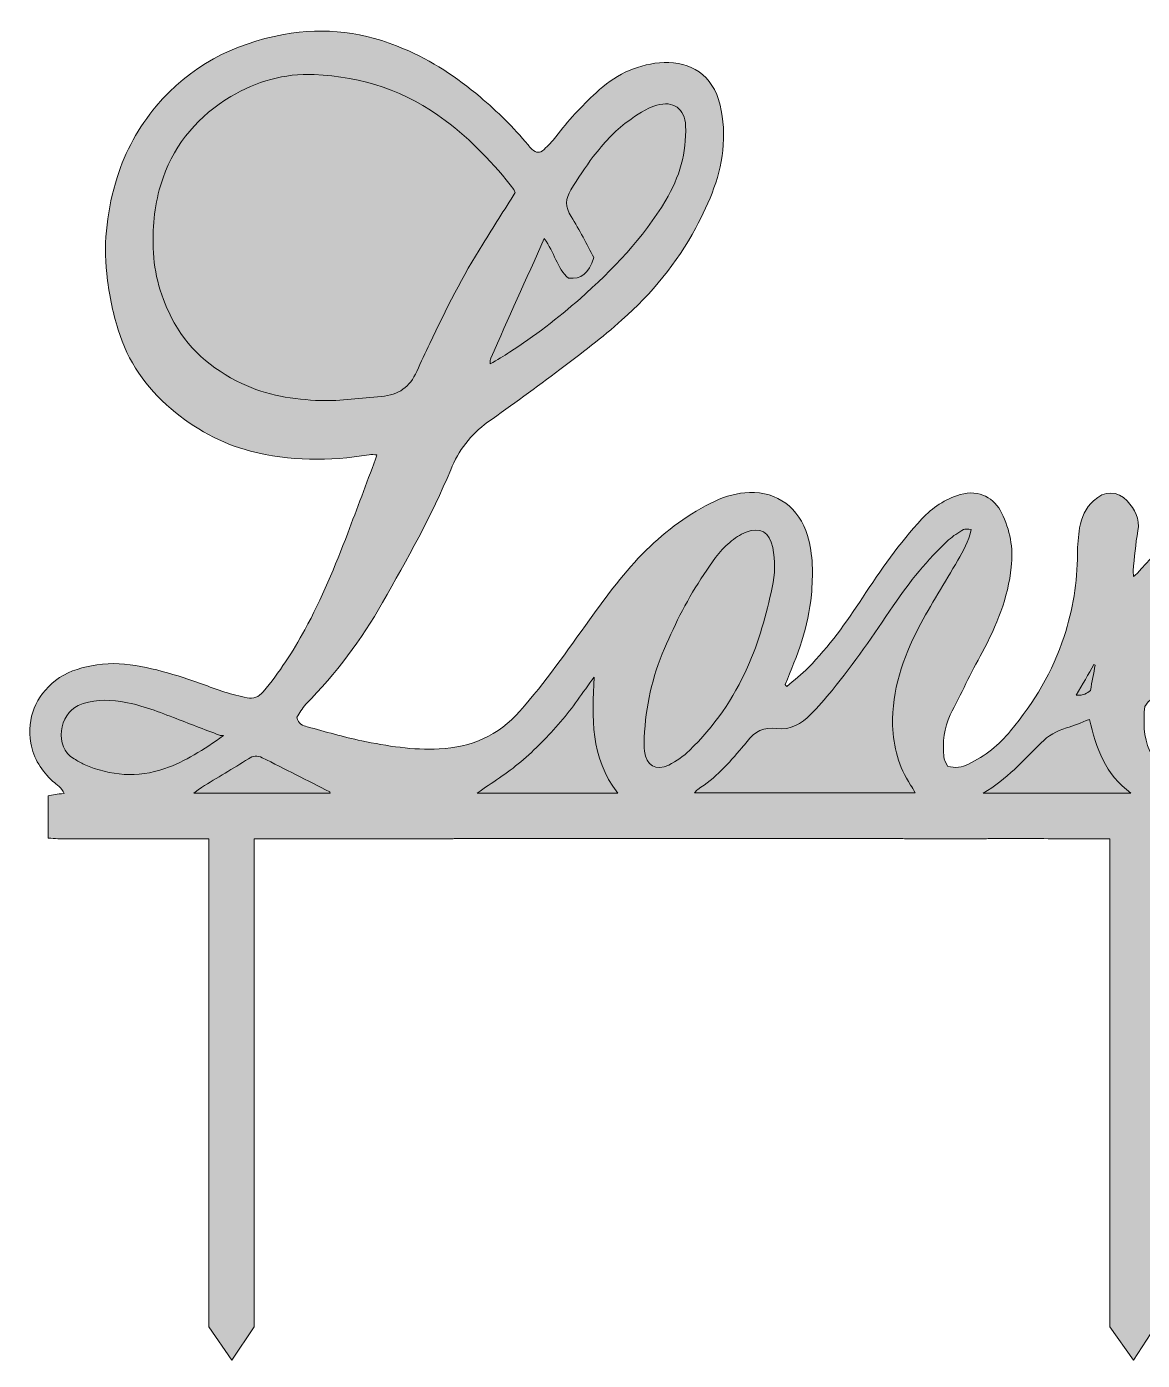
# Model space of a CAD drawing. Header units: centimetres. Extents: x -44.5 to 43.2, y -48 to 49.6.
# Drawn here: x -20.41 to -3.3, y 3.49 to 23.94 of the extents above; entities that cross this region are included whole.
import ezdxf

# ---------------------------------------------------------------- set-up
doc = ezdxf.new("R2010")
doc.units = ezdxf.units.CM
doc.header["$MEASUREMENT"] = 0
doc.layers.add('Warstwa 1', color=7, linetype='Continuous')

msp = doc.modelspace()

# ---------------------------------------------------------------- hatches: boundary and pattern name
at = {"layer": 'Warstwa 1', "true_color": 0x2b2a29}
h = msp.add_hatch(color=250, dxfattribs=at)
edge = h.paths.add_edge_path()
edge.add_spline(control_points=[(-1.41893, 12.88875), (-1.08393, 13.26143), (-0.82336, 13.68975), (-0.54935, 14.10704), (-0.4637, 14.23744), (-0.35147, 14.35949), (-0.35219, 14.54089), (-0.43284, 14.74595), (-0.57648, 14.77865), (-0.72833, 14.60852), (-0.80595, 14.52157), (-0.87142, 14.42205), (-0.93214, 14.32203), (-1.2527, 13.79389), (-1.67251, 13.35135), (-2.12414, 12.93687), (-2.29019, 12.78448), (-2.48292, 12.67004), (-2.70042, 12.60499), (-2.93764, 12.53403), (-3.08095, 12.60638), (-3.18149, 12.83245), (-3.28094, 13.05604), (-3.28061, 13.28836), (-3.25859, 13.51407), (-3.1986, 13.62639), (-3.09996, 13.67176), (-2.99857, 13.7001), (-2.65605, 13.7958), (-2.34052, 13.9531), (-2.03083, 14.12121), (-1.57865, 14.36669), (-1.19622, 14.69274), (-0.93741, 15.14494), (-0.76564, 15.44503), (-0.63962, 15.7609), (-0.72739, 16.11683), (-0.81821, 16.48515), (-1.14053, 16.79842), (-1.54601, 16.79466), (-1.79828, 16.7923), (-2.01984, 16.70611), (-2.2239, 16.57564), (-2.65811, 16.29796), (-3.0258, 15.94215), (-3.37134, 15.56251), (-3.38539, 15.54709), (-3.40241, 15.5344), (-3.43, 15.50975), (-3.43367, 15.55073), (-3.4396, 15.57383), (-3.43715, 15.596), (-3.41462, 15.80003), (-3.40154, 16.00593), (-3.36401, 16.20723), (-3.32831, 16.39893), (-3.41056, 16.54097), (-3.52716, 16.66722), (-3.67819, 16.83082), (-3.87982, 16.82519), (-4.04317, 16.67158), (-4.16416, 16.55781), (-4.23224, 16.41571), (-4.25728, 16.25587), (-4.27812, 16.12298), (-4.29075, 15.9874), (-4.29096, 15.85297), (-4.29172, 15.4205), (-4.36134, 15.00028), (-4.49526, 14.58989), (-4.67082, 14.05183), (-4.9558, 13.57566), (-5.31594, 13.14248), (-5.49495, 12.92712), (-5.70682, 12.75275), (-5.96157, 12.63233), (-6.06042, 12.58561), (-6.16, 12.56104), (-6.28655, 12.6025), (-6.30303, 12.64524), (-6.33668, 12.69666), (-6.3411, 12.75047), (-6.35912, 12.96952), (-6.34143, 13.18596), (-6.24125, 13.38645), (-6.08101, 13.70701), (-5.92329, 14.02908), (-5.75294, 14.34428), (-5.53059, 14.75567), (-5.35682, 15.17856), (-5.30564, 15.65076), (-5.27333, 15.9493), (-5.32539, 16.22401), (-5.4537, 16.48591), (-5.56021, 16.70326), (-5.79177, 16.85102), (-6.08904, 16.76425), (-6.32317, 16.6959), (-6.51563, 16.56689), (-6.6771, 16.39173), (-7.02074, 16.01889), (-7.31241, 15.60566), (-7.58885, 15.18201), (-7.83676, 14.80203), (-8.10265, 14.43632), (-8.41925, 14.11058), (-8.5204, 14.00649), (-8.63893, 13.91927), (-8.74953, 13.82433), (-8.7584, 13.83348), (-8.76728, 13.84259), (-8.77615, 13.85174), (-8.58584, 14.29447), (-8.41452, 14.74122), (-8.37215, 15.22865), (-8.34541, 15.53628), (-8.34257, 15.84191), (-8.43206, 16.13664), (-8.56037, 16.55917), (-8.89514, 16.81223), (-9.32342, 16.79829), (-9.51064, 16.79221), (-9.68178, 16.7429), (-9.84858, 16.66559), (-10.2484, 16.48025), (-10.59352, 16.21632), (-10.90593, 15.91069), (-11.23476, 15.58901), (-11.50502, 15.21769), (-11.77422, 14.84613), (-12.11895, 14.3703), (-12.45262, 13.88635), (-12.84272, 13.4445), (-13.1736, 13.0697), (-13.58986, 12.88912), (-14.08105, 12.86425), (-14.48335, 12.84387), (-14.87801, 12.91032), (-15.26908, 12.98987), (-15.55018, 13.04705), (-15.82598, 13.13076), (-16.10359, 13.20465), (-16.17164, 13.22279), (-16.24121, 13.24435), (-16.26595, 13.35141), (-16.22525, 13.40925), (-16.18403, 13.48845), (-16.12431, 13.54953), (-15.6655, 14.01894), (-15.27565, 14.53923), (-14.95079, 15.10936), (-14.57259, 15.7731), (-14.19637, 16.43752), (-13.90406, 17.1456), (-13.78305, 17.43878), (-13.60189, 17.68669), (-13.3388, 17.8737), (-12.96519, 18.13923), (-12.59317, 18.40737), (-12.22791, 18.68423), (-11.90499, 18.92896), (-11.57997, 19.17335), (-11.27789, 19.44261), (-10.82335, 19.84776), (-10.43407, 20.31241), (-10.14652, 20.85311), (-9.93353, 21.25359), (-9.75379, 21.66458), (-9.7232, 22.13033), (-9.70752, 22.36936), (-9.72696, 22.59628), (-9.7967, 22.82275), (-9.93144, 23.2603), (-10.31087, 23.42263), (-10.70333, 23.38644), (-11.07671, 23.35197), (-11.40075, 23.18456), (-11.67461, 22.92793), (-11.89802, 22.71851), (-12.10747, 22.49589), (-12.29323, 22.2514), (-12.34638, 22.18145), (-12.40795, 22.11664), (-12.47267, 22.0571), (-12.53987, 21.99523), (-12.58775, 22.00035), (-12.65743, 22.06303), (-12.67924, 22.08266), (-12.69886, 22.10495), (-12.71773, 22.12751), (-12.94096, 22.39453), (-13.18729, 22.63817), (-13.45349, 22.86236), (-13.81061, 23.16318), (-14.19392, 23.42032), (-14.62653, 23.60258), (-15.2202, 23.85269), (-15.83321, 23.94), (-16.46752, 23.82074), (-17.24156, 23.67523), (-17.90852, 23.33432), (-18.42202, 22.71997), (-18.69373, 22.39486), (-18.89534, 22.03099), (-19.01993, 21.62951), (-19.16874, 21.14996), (-19.2338, 20.65983), (-19.18049, 20.15321), (-19.14954, 19.85887), (-19.09237, 19.57326), (-19.00551, 19.29319), (-18.8556, 18.80964), (-18.5818, 18.40888), (-18.19371, 18.08014), (-17.83253, 17.77421), (-17.42887, 17.54962), (-16.97409, 17.43136), (-16.37485, 17.27558), (-15.76592, 17.27446), (-15.15605, 17.37479), (-15.11944, 17.38079), (-15.08101, 17.37555), (-15.03592, 17.37555), (-15.04582, 17.34263), (-15.04985, 17.32576), (-15.0559, 17.30968), (-15.19848, 16.9307), (-15.34106, 16.55175), (-15.48403, 16.17295), (-15.6751, 15.66678), (-15.88315, 15.1679), (-16.14157, 14.69186), (-16.32422, 14.35549), (-16.53251, 14.03617), (-16.78024, 13.74244), (-16.85135, 13.6581), (-16.92936, 13.63051), (-17.02766, 13.6505), (-17.14235, 13.67382), (-17.25731, 13.69992), (-17.3683, 13.73651), (-17.6081, 13.81552), (-17.84265, 13.91131), (-18.08438, 13.98338), (-18.51808, 14.11267), (-18.95427, 14.2316), (-19.41608, 14.14026), (-19.61529, 14.10089), (-19.80532, 14.04123), (-19.96444, 13.91425), (-20.27364, 13.66752), (-20.40835, 13.34762), (-20.34205, 12.95144), (-20.3025, 12.71489), (-20.17946, 12.52719), (-20.00484, 12.36771), (-19.94681, 12.31471), (-19.87189, 12.27377), (-19.83555, 12.18001), (-19.88954, 12.17507), (-19.92904, 12.17289), (-19.96807, 12.16747), (-20.00671, 12.16211), (-20.04487, 12.15348), (-20.08034, 12.14681), (-20.08034, 11.92531), (-20.08034, 11.71623), (-20.08034, 11.49806), (-20.02437, 11.49434), (-19.97855, 11.48864), (-19.93273, 11.48858), (-19.93273, 11.48858), (-17.61355, 11.48858), (-17.61355, 11.48858), (-17.61355, 11.48858), (-17.61355, 4.00108), (-17.61355, 4.00108), (-17.61355, 4.00108), (-17.26034, 3.48982), (-17.26034, 3.48982), (-17.26034, 3.48982), (-16.91713, 4.00108), (-16.91713, 4.00108), (-16.91713, 4.00108), (-16.91713, 11.48858), (-16.91713, 11.48858), (-16.91713, 11.48858), (-13.86736, 11.48858), (-13.86736, 11.48858), (-13.84241, 11.48961), (-13.81736, 11.48964), (-13.79244, 11.48964), (-11.52552, 11.48988), (-9.25858, 11.48991), (-6.99164, 11.48985), (-6.97441, 11.48985), (-6.96081, 11.48894), (-6.94515, 11.48858), (-6.94515, 11.48858), (-5.68568, 11.48858), (-5.68568, 11.48858), (-5.65337, 11.48973), (-5.62087, 11.48973), (-5.58853, 11.48973), (-5.24071, 11.48958), (-4.89289, 11.48907), (-4.54508, 11.48858), (-4.54508, 11.48858), (-3.7936, 11.48858), (-3.7936, 11.48858), (-3.7936, 11.48858), (-3.7936, 4.00108), (-3.7936, 4.00108), (-3.7936, 4.00108), (-3.43043, 3.48982), (-3.43043, 3.48982), (-3.43043, 3.48982), (-3.09724, 4.00108), (-3.09724, 4.00108), (-3.09724, 4.00108), (-3.09724, 11.48858), (-3.09724, 11.48858), (-3.09724, 11.48858), (-0.68184, 11.48858), (-0.68184, 11.48858), (-0.66422, 11.4897), (-0.64689, 11.49085), (-0.62875, 11.49176), (-0.62875, 11.72668), (-0.62875, 11.94197), (-0.62875, 12.15339), (-0.65259, 12.16762), (-0.66755, 12.18437), (-0.68254, 12.1844), (-1.16345, 12.18579), (-1.64437, 12.18555), (-2.14552, 12.18555), (-2.09016, 12.23216), (-2.04485, 12.26556), (-2.00509, 12.3046), (-1.80818, 12.49787), (-1.60306, 12.68391), (-1.41893, 12.88875)], knot_values=[0, 0, 0, 0, 0.00877193, 0.00877193, 0.00877193, 0.01754386, 0.01754386, 0.01754386, 0.02631579, 0.02631579, 0.02631579, 0.03508772, 0.03508772, 0.03508772, 0.04385965, 0.04385965, 0.04385965, 0.05263158, 0.05263158, 0.05263158, 0.06140351, 0.06140351, 0.06140351, 0.07017544, 0.07017544, 0.07017544, 0.07894737, 0.07894737, 0.07894737, 0.0877193, 0.0877193, 0.0877193, 0.09649123, 0.09649123, 0.09649123, 0.10526316, 0.10526316, 0.10526316, 0.11403509, 0.11403509, 0.11403509, 0.12280702, 0.12280702, 0.12280702, 0.13157895, 0.13157895, 0.13157895, 0.14035088, 0.14035088, 0.14035088, 0.14912281, 0.14912281, 0.14912281, 0.15789474, 0.15789474, 0.15789474, 0.16666667, 0.16666667, 0.16666667, 0.1754386, 0.1754386, 0.1754386, 0.18421053, 0.18421053, 0.18421053, 0.19298246, 0.19298246, 0.19298246, 0.20175439, 0.20175439, 0.20175439, 0.21052632, 0.21052632, 0.21052632, 0.21929825, 0.21929825, 0.21929825, 0.22807018, 0.22807018, 0.22807018, 0.23684211, 0.23684211, 0.23684211, 0.24561404, 0.24561404, 0.24561404, 0.25438596, 0.25438596, 0.25438596, 0.26315789, 0.26315789, 0.26315789, 0.27192982, 0.27192982, 0.27192982, 0.28070175, 0.28070175, 0.28070175, 0.28947368, 0.28947368, 0.28947368, 0.29824561, 0.29824561, 0.29824561, 0.30701754, 0.30701754, 0.30701754, 0.31578947, 0.31578947, 0.31578947, 0.3245614, 0.3245614, 0.3245614, 0.33333333, 0.33333333, 0.33333333, 0.34210526, 0.34210526, 0.34210526, 0.35087719, 0.35087719, 0.35087719, 0.35964912, 0.35964912, 0.35964912, 0.36842105, 0.36842105, 0.36842105, 0.37719298, 0.37719298, 0.37719298, 0.38596491, 0.38596491, 0.38596491, 0.39473684, 0.39473684, 0.39473684, 0.40350877, 0.40350877, 0.40350877, 0.4122807, 0.4122807, 0.4122807, 0.42105263, 0.42105263, 0.42105263, 0.42982456, 0.42982456, 0.42982456, 0.43859649, 0.43859649, 0.43859649, 0.44736842, 0.44736842, 0.44736842, 0.45614035, 0.45614035, 0.45614035, 0.46491228, 0.46491228, 0.46491228, 0.47368421, 0.47368421, 0.47368421, 0.48245614, 0.48245614, 0.48245614, 0.49122807, 0.49122807, 0.49122807, 0.5, 0.5, 0.5, 0.50877193, 0.50877193, 0.50877193, 0.51754386, 0.51754386, 0.51754386, 0.52631579, 0.52631579, 0.52631579, 0.53508772, 0.53508772, 0.53508772, 0.54385965, 0.54385965, 0.54385965, 0.55263158, 0.55263158, 0.55263158, 0.56140351, 0.56140351, 0.56140351, 0.57017544, 0.57017544, 0.57017544, 0.57894737, 0.57894737, 0.57894737, 0.5877193, 0.5877193, 0.5877193, 0.59649123, 0.59649123, 0.59649123, 0.60526316, 0.60526316, 0.60526316, 0.61403509, 0.61403509, 0.61403509, 0.62280702, 0.62280702, 0.62280702, 0.63157895, 0.63157895, 0.63157895, 0.64035088, 0.64035088, 0.64035088, 0.64912281, 0.64912281, 0.64912281, 0.65789474, 0.65789474, 0.65789474, 0.66666667, 0.66666667, 0.66666667, 0.6754386, 0.6754386, 0.6754386, 0.68421053, 0.68421053, 0.68421053, 0.69298246, 0.69298246, 0.69298246, 0.70175439, 0.70175439, 0.70175439, 0.71052632, 0.71052632, 0.71052632, 0.71929825, 0.71929825, 0.71929825, 0.72807018, 0.72807018, 0.72807018, 0.73684211, 0.73684211, 0.73684211, 0.74561404, 0.74561404, 0.74561404, 0.75438596, 0.75438596, 0.75438596, 0.76315789, 0.76315789, 0.76315789, 0.77192982, 0.77192982, 0.77192982, 0.78070175, 0.78070175, 0.78070175, 0.78947368, 0.78947368, 0.78947368, 0.79824561, 0.79824561, 0.79824561, 0.80701754, 0.80701754, 0.80701754, 0.81578947, 0.81578947, 0.81578947, 0.8245614, 0.8245614, 0.8245614, 0.83333333, 0.83333333, 0.83333333, 0.84210526, 0.84210526, 0.84210526, 0.85087719, 0.85087719, 0.85087719, 0.85964912, 0.85964912, 0.85964912, 0.86842105, 0.86842105, 0.86842105, 0.87719298, 0.87719298, 0.87719298, 0.88596491, 0.88596491, 0.88596491, 0.89473684, 0.89473684, 0.89473684, 0.90350877, 0.90350877, 0.90350877, 0.9122807, 0.9122807, 0.9122807, 0.92105263, 0.92105263, 0.92105263, 0.92982456, 0.92982456, 0.92982456, 0.93859649, 0.93859649, 0.93859649, 0.94736842, 0.94736842, 0.94736842, 0.95614035, 0.95614035, 0.95614035, 0.96491228, 0.96491228, 0.96491228, 0.97368421, 0.97368421, 0.97368421, 0.98245614, 0.98245614, 0.98245614, 0.99122807, 0.99122807, 0.99122807, 1, 1, 1, 1], degree=3, periodic=1)
h = msp.add_hatch(color=250, dxfattribs=at)
edge = h.paths.add_edge_path()
edge.add_spline(control_points=[(-15.89733, 18.20688), (-15.89733, 18.20688), (-15.89733, 18.20688), (-15.89733, 18.20688), (-16.31671, 18.22097), (-16.72757, 18.28662), (-17.10967, 18.4683), (-17.57811, 18.69104), (-17.95158, 19.01612), (-18.1918, 19.48743), (-18.37414, 19.84521), (-18.46687, 20.21832), (-18.47014, 20.61989), (-18.47296, 20.96422), (-18.43244, 21.29923), (-18.31621, 21.62312), (-18.1219, 22.16464), (-17.76736, 22.57617), (-17.27651, 22.86884), (-16.88454, 23.10255), (-16.45329, 23.22484), (-15.99951, 23.20606), (-15.26181, 23.17556), (-14.58437, 22.95067), (-13.98732, 22.50304), (-13.58423, 22.20077), (-13.24383, 21.83775), (-12.93487, 21.4429), (-12.92463, 21.42985), (-12.92133, 21.41137), (-12.91467, 21.39514), (-13.08148, 21.13106), (-13.24816, 20.86889), (-13.41315, 20.60563), (-13.71918, 20.11717), (-13.9785, 19.60366), (-14.22599, 19.08392), (-14.29413, 18.94089), (-14.35936, 18.79649), (-14.42484, 18.65222), (-14.5311, 18.41803), (-14.70227, 18.29002), (-14.96811, 18.27051), (-15.27777, 18.24777), (-15.5857, 18.19641), (-15.89733, 18.20688)], knot_values=[0, 0, 0, 0, 0.06666667, 0.06666667, 0.06666667, 0.13333333, 0.13333333, 0.13333333, 0.2, 0.2, 0.2, 0.26666667, 0.26666667, 0.26666667, 0.33333333, 0.33333333, 0.33333333, 0.4, 0.4, 0.4, 0.46666667, 0.46666667, 0.46666667, 0.53333333, 0.53333333, 0.53333333, 0.6, 0.6, 0.6, 0.66666667, 0.66666667, 0.66666667, 0.73333333, 0.73333333, 0.73333333, 0.8, 0.8, 0.8, 0.86666667, 0.86666667, 0.86666667, 0.93333333, 0.93333333, 0.93333333, 1, 1, 1, 1], degree=3, periodic=1)
h = msp.add_hatch(color=250, dxfattribs=at)
edge = h.paths.add_edge_path()
edge.add_spline(control_points=[(-12.46901, 20.69027), (-12.46901, 20.69027), (-12.46901, 20.69027), (-12.46901, 20.69027), (-12.31407, 20.48391), (-12.27425, 20.23613), (-12.09835, 20.08119), (-11.89726, 20.06889), (-11.79066, 20.15299), (-11.71065, 20.39978), (-11.81877, 20.59893), (-11.9241, 20.82292), (-12.05756, 21.02867), (-12.15265, 21.17528), (-12.14605, 21.30402), (-12.0618, 21.43763), (-11.95238, 21.6111), (-11.84233, 21.78536), (-11.71713, 21.94738), (-11.56265, 22.14723), (-11.39575, 22.33844), (-11.1877, 22.48708), (-11.04921, 22.58602), (-10.91099, 22.68544), (-10.74418, 22.73477), (-10.49046, 22.80979), (-10.31115, 22.68378), (-10.30164, 22.41785), (-10.28692, 22.00725), (-10.39431, 21.62797), (-10.60518, 21.27737), (-10.95442, 20.69672), (-11.41686, 20.21556), (-11.92098, 19.76881), (-12.26062, 19.46781), (-12.62118, 19.19634), (-13.00019, 18.94837), (-13.09156, 18.88856), (-13.18738, 18.83559), (-13.30062, 18.76784), (-13.29541, 18.81469), (-13.29831, 18.83877), (-13.28983, 18.85773), (-13.01997, 19.46208), (-12.74898, 20.06593), (-12.46901, 20.69027)], knot_values=[0, 0, 0, 0, 0.06666667, 0.06666667, 0.06666667, 0.13333333, 0.13333333, 0.13333333, 0.2, 0.2, 0.2, 0.26666667, 0.26666667, 0.26666667, 0.33333333, 0.33333333, 0.33333333, 0.4, 0.4, 0.4, 0.46666667, 0.46666667, 0.46666667, 0.53333333, 0.53333333, 0.53333333, 0.6, 0.6, 0.6, 0.66666667, 0.66666667, 0.66666667, 0.73333333, 0.73333333, 0.73333333, 0.8, 0.8, 0.8, 0.86666667, 0.86666667, 0.86666667, 0.93333333, 0.93333333, 0.93333333, 1, 1, 1, 1], degree=3, periodic=1)
h = msp.add_hatch(color=250, dxfattribs=at)
edge = h.paths.add_edge_path()
edge.add_spline(control_points=[(-10.55781, 12.61849), (-10.55781, 12.61849), (-10.55781, 12.61849), (-10.55781, 12.61849), (-10.75288, 12.51931), (-10.90842, 12.61141), (-10.9331, 12.82927), (-10.941, 12.89896), (-10.93434, 12.97034), (-10.93434, 13.0409), (-10.91299, 13.51379), (-10.81575, 13.96897), (-10.62574, 14.40488), (-10.45397, 14.79898), (-10.26569, 15.1835), (-10.02169, 15.53837), (-9.90194, 15.71254), (-9.78956, 15.89449), (-9.62514, 16.03146), (-9.5498, 16.09421), (-9.46518, 16.15327), (-9.37484, 16.18906), (-9.15452, 16.27634), (-9.01164, 16.18734), (-8.96461, 15.95366), (-8.92342, 15.74891), (-8.92733, 15.54213), (-8.97206, 15.34258), (-9.06564, 14.92496), (-9.17409, 14.51024), (-9.3514, 14.11806), (-9.56897, 13.63681), (-9.86276, 13.20713), (-10.24313, 12.84042), (-10.33468, 12.75214), (-10.44434, 12.67619), (-10.55781, 12.61849)], knot_values=[0, 0, 0, 0, 0.08333333, 0.08333333, 0.08333333, 0.16666667, 0.16666667, 0.16666667, 0.25, 0.25, 0.25, 0.33333333, 0.33333333, 0.33333333, 0.41666667, 0.41666667, 0.41666667, 0.5, 0.5, 0.5, 0.58333333, 0.58333333, 0.58333333, 0.66666667, 0.66666667, 0.66666667, 0.75, 0.75, 0.75, 0.83333333, 0.83333333, 0.83333333, 0.91666667, 0.91666667, 0.91666667, 1, 1, 1, 1], degree=3, periodic=1)
h = msp.add_hatch(color=250, dxfattribs=at)
edge = h.paths.add_edge_path()
edge.add_spline(control_points=[(-6.84975, 12.31132), (-6.84975, 12.31132), (-6.84975, 12.31132), (-6.84975, 12.31132), (-6.82768, 12.27798), (-6.80811, 12.243), (-6.7784, 12.19394), (-7.91153, 12.19394), (-9.03226, 12.19394), (-10.16415, 12.19394), (-10.14525, 12.21365), (-10.13265, 12.23319), (-10.11484, 12.24445), (-9.84764, 12.41344), (-9.63783, 12.64284), (-9.43835, 12.88336), (-9.41209, 12.91501), (-9.38138, 12.94336), (-9.3577, 12.97676), (-9.24532, 13.13512), (-9.09698, 13.20462), (-8.90147, 13.17724), (-8.68808, 13.14738), (-8.52558, 13.2565), (-8.384, 13.39429), (-8.26643, 13.50868), (-8.15941, 13.63484), (-8.05571, 13.76231), (-7.71816, 14.17717), (-7.4145, 14.61681), (-7.11538, 15.05985), (-6.86808, 15.42608), (-6.59222, 15.76971), (-6.26636, 16.06989), (-6.19822, 16.13267), (-6.11654, 16.18195), (-6.03656, 16.22986), (-6.01297, 16.24397), (-5.97378, 16.23204), (-5.92048, 16.23204), (-5.9613, 16.04176), (-6.04482, 15.90045), (-6.12638, 15.7593), (-6.32602, 15.41357), (-6.54228, 15.07671), (-6.72692, 14.72326), (-6.97071, 14.25667), (-7.13933, 13.76437), (-7.12531, 13.226), (-7.11674, 12.8956), (-7.03334, 12.58866), (-6.84975, 12.31132)], knot_values=[0, 0, 0, 0, 0.05882353, 0.05882353, 0.05882353, 0.11764706, 0.11764706, 0.11764706, 0.17647059, 0.17647059, 0.17647059, 0.23529412, 0.23529412, 0.23529412, 0.29411765, 0.29411765, 0.29411765, 0.35294118, 0.35294118, 0.35294118, 0.41176471, 0.41176471, 0.41176471, 0.47058824, 0.47058824, 0.47058824, 0.52941176, 0.52941176, 0.52941176, 0.58823529, 0.58823529, 0.58823529, 0.64705882, 0.64705882, 0.64705882, 0.70588235, 0.70588235, 0.70588235, 0.76470588, 0.76470588, 0.76470588, 0.82352941, 0.82352941, 0.82352941, 0.88235294, 0.88235294, 0.88235294, 0.94117647, 0.94117647, 0.94117647, 1, 1, 1, 1], degree=3, periodic=1)
h = msp.add_hatch(color=250, dxfattribs=at)
edge = h.paths.add_edge_path()
edge.add_spline(control_points=[(-4.03887, 14.15804), (-4.03887, 14.15804), (-4.03887, 14.15804), (-4.03887, 14.15804), (-4.03206, 14.15595), (-4.02521, 14.15386), (-4.0184, 14.1518), (-4.04263, 14.02403), (-4.06683, 13.89629), (-4.09214, 13.76288), (-4.14348, 13.71873), (-4.19799, 13.68054), (-4.30886, 13.68938), (-4.21056, 13.86001), (-4.1247, 14.00901), (-4.03887, 14.15804)], knot_values=[0, 0, 0, 0, 0.2, 0.2, 0.2, 0.4, 0.4, 0.4, 0.6, 0.6, 0.6, 0.8, 0.8, 0.8, 1, 1, 1, 1], degree=3, periodic=1)
h = msp.add_hatch(color=250, dxfattribs=at)
edge = h.paths.add_edge_path()
edge.add_spline(control_points=[(-13.49607, 12.18852), (-13.49607, 12.18852), (-13.49607, 12.18852), (-13.49607, 12.18852), (-13.27427, 12.34606), (-13.03735, 12.49112), (-12.82848, 12.66907), (-12.60986, 12.85535), (-12.40604, 13.06277), (-12.21819, 13.28033), (-12.03545, 13.49196), (-11.88118, 13.72818), (-11.70538, 13.96579), (-11.73288, 13.34805), (-11.76943, 12.74048), (-11.34291, 12.18852), (-12.0873, 12.18852), (-12.79126, 12.18852), (-13.49607, 12.18852)], knot_values=[0, 0, 0, 0, 0.16666667, 0.16666667, 0.16666667, 0.33333333, 0.33333333, 0.33333333, 0.5, 0.5, 0.5, 0.66666667, 0.66666667, 0.66666667, 0.83333333, 0.83333333, 0.83333333, 1, 1, 1, 1], degree=3, periodic=1)
h = msp.add_hatch(color=250, dxfattribs=at)
edge = h.paths.add_edge_path()
edge.add_spline(control_points=[(-19.52516, 12.62491), (-19.52516, 12.62491), (-19.52516, 12.62491), (-19.52516, 12.62491), (-19.57867, 12.64763), (-19.62649, 12.68361), (-19.67761, 12.71219), (-20.00266, 12.89378), (-19.89848, 13.40259), (-19.62038, 13.52857), (-19.40584, 13.62579), (-19.18685, 13.62348), (-18.96405, 13.59153), (-18.68328, 13.55123), (-18.4209, 13.44732), (-18.15809, 13.34602), (-17.92275, 13.25532), (-17.68705, 13.16555), (-17.45116, 13.07627), (-17.43584, 13.07046), (-17.41755, 13.0724), (-17.38714, 13.06943), (-17.70125, 12.85287), (-17.97478, 12.6724), (-18.2894, 12.56335), (-18.71066, 12.41738), (-19.12117, 12.45363), (-19.52516, 12.62491)], knot_values=[0, 0, 0, 0, 0.11111111, 0.11111111, 0.11111111, 0.22222222, 0.22222222, 0.22222222, 0.33333333, 0.33333333, 0.33333333, 0.44444444, 0.44444444, 0.44444444, 0.55555556, 0.55555556, 0.55555556, 0.66666667, 0.66666667, 0.66666667, 0.77777778, 0.77777778, 0.77777778, 0.88888889, 0.88888889, 0.88888889, 1, 1, 1, 1], degree=3, periodic=1)
h = msp.add_hatch(color=250, dxfattribs=at)
edge = h.paths.add_edge_path()
edge.add_spline(control_points=[(-5.73901, 12.1877), (-5.73901, 12.1877), (-5.73901, 12.1877), (-5.73901, 12.1877), (-5.371, 12.40057), (-5.11939, 12.68881), (-4.84962, 12.95707), (-4.7399, 13.06616), (-4.61249, 13.14463), (-4.45974, 13.18609), (-4.3475, 13.21652), (-4.2409, 13.26764), (-4.1081, 13.31867), (-4.0032, 12.87988), (-3.86531, 12.47143), (-3.46995, 12.1877), (-4.22836, 12.1877), (-4.96276, 12.1877), (-5.73901, 12.1877)], knot_values=[0, 0, 0, 0, 0.16666667, 0.16666667, 0.16666667, 0.33333333, 0.33333333, 0.33333333, 0.5, 0.5, 0.5, 0.66666667, 0.66666667, 0.66666667, 0.83333333, 0.83333333, 0.83333333, 1, 1, 1, 1], degree=3, periodic=1)
h = msp.add_hatch(color=250, dxfattribs=at)
edge = h.paths.add_edge_path()
edge.add_spline(control_points=[(-17.84668, 12.18755), (-17.84668, 12.18755), (-17.84668, 12.18755), (-17.84668, 12.18755), (-17.78381, 12.23343), (-17.75658, 12.25635), (-17.7266, 12.27471), (-17.48672, 12.42122), (-17.24471, 12.56429), (-17.0071, 12.71431), (-16.93445, 12.7602), (-16.87103, 12.76977), (-16.79447, 12.73079), (-16.44993, 12.55529), (-16.10426, 12.38203), (-15.75926, 12.20741), (-15.75605, 12.20578), (-15.75653, 12.19687), (-15.75444, 12.18755), (-16.43766, 12.18755), (-17.12003, 12.18755), (-17.84668, 12.18755)], knot_values=[0, 0, 0, 0, 0.14285714, 0.14285714, 0.14285714, 0.28571429, 0.28571429, 0.28571429, 0.42857143, 0.42857143, 0.42857143, 0.57142857, 0.57142857, 0.57142857, 0.71428571, 0.71428571, 0.71428571, 0.85714286, 0.85714286, 0.85714286, 1, 1, 1, 1], degree=3, periodic=1)

# ---------------------------------------------------------------- linework, layer by layer
at = {"layer": 'Warstwa 1', "lineweight": 9}
for points, knots in [([(-1.41893, 12.88875), (-1.08393, 13.26143), (-0.82336, 13.68975), (-0.54935, 14.10704), (-0.4637, 14.23744), (-0.35147, 14.35949), (-0.35219, 14.54089), (-0.43284, 14.74595), (-0.57648, 14.77865), (-0.72833, 14.60852), (-0.80595, 14.52157), (-0.87142, 14.42205), (-0.93214, 14.32203), (-1.2527, 13.79389), (-1.67251, 13.35135), (-2.12414, 12.93687), (-2.29019, 12.78448), (-2.48292, 12.67004), (-2.70042, 12.60499), (-2.93764, 12.53403), (-3.08095, 12.60638), (-3.18149, 12.83245), (-3.28094, 13.05604), (-3.28061, 13.28836), (-3.25859, 13.51407), (-3.1986, 13.62639), (-3.09996, 13.67176), (-2.99857, 13.7001), (-2.65605, 13.7958), (-2.34052, 13.9531), (-2.03083, 14.12121), (-1.57865, 14.36669), (-1.19622, 14.69274), (-0.93741, 15.14494), (-0.76564, 15.44503), (-0.63962, 15.7609), (-0.72739, 16.11683), (-0.81821, 16.48515), (-1.14053, 16.79842), (-1.54601, 16.79466), (-1.79828, 16.7923), (-2.01984, 16.70611), (-2.2239, 16.57564), (-2.65811, 16.29796), (-3.0258, 15.94215), (-3.37134, 15.56251), (-3.38539, 15.54709), (-3.40241, 15.5344), (-3.43, 15.50975), (-3.43367, 15.55073), (-3.4396, 15.57383), (-3.43715, 15.596), (-3.41462, 15.80003), (-3.40154, 16.00593), (-3.36401, 16.20723), (-3.32831, 16.39893), (-3.41056, 16.54097), (-3.52716, 16.66722), (-3.67819, 16.83082), (-3.87982, 16.82519), (-4.04317, 16.67158), (-4.16416, 16.55781), (-4.23224, 16.41571), (-4.25728, 16.25587), (-4.27812, 16.12298), (-4.29075, 15.9874), (-4.29096, 15.85297), (-4.29172, 15.4205), (-4.36134, 15.00028), (-4.49526, 14.58989), (-4.67082, 14.05183), (-4.9558, 13.57566), (-5.31594, 13.14248), (-5.49495, 12.92712), (-5.70682, 12.75275), (-5.96157, 12.63233), (-6.06042, 12.58561), (-6.16, 12.56104), (-6.28655, 12.6025), (-6.30303, 12.64524), (-6.33668, 12.69666), (-6.3411, 12.75047), (-6.35912, 12.96952), (-6.34143, 13.18596), (-6.24125, 13.38645), (-6.08101, 13.70701), (-5.92329, 14.02908), (-5.75294, 14.34428), (-5.53059, 14.75567), (-5.35682, 15.17856), (-5.30564, 15.65076), (-5.27333, 15.9493), (-5.32539, 16.22401), (-5.4537, 16.48591), (-5.56021, 16.70326), (-5.79177, 16.85102), (-6.08904, 16.76425), (-6.32317, 16.6959), (-6.51563, 16.56689), (-6.6771, 16.39173), (-7.02074, 16.01889), (-7.31241, 15.60566), (-7.58885, 15.18201), (-7.83676, 14.80203), (-8.10265, 14.43632), (-8.41925, 14.11058), (-8.5204, 14.00649), (-8.63893, 13.91927), (-8.74953, 13.82433), (-8.7584, 13.83348), (-8.76728, 13.84259), (-8.77615, 13.85174), (-8.58584, 14.29447), (-8.41452, 14.74122), (-8.37215, 15.22865), (-8.34541, 15.53628), (-8.34257, 15.84191), (-8.43206, 16.13664), (-8.56037, 16.55917), (-8.89514, 16.81223), (-9.32342, 16.79829), (-9.51064, 16.79221), (-9.68178, 16.7429), (-9.84858, 16.66559), (-10.2484, 16.48025), (-10.59352, 16.21632), (-10.90593, 15.91069), (-11.23476, 15.58901), (-11.50502, 15.21769), (-11.77422, 14.84613), (-12.11895, 14.3703), (-12.45262, 13.88635), (-12.84272, 13.4445), (-13.1736, 13.0697), (-13.58986, 12.88912), (-14.08105, 12.86425), (-14.48335, 12.84387), (-14.87801, 12.91032), (-15.26908, 12.98987), (-15.55018, 13.04705), (-15.82598, 13.13076), (-16.10359, 13.20465), (-16.17164, 13.22279), (-16.24121, 13.24435), (-16.26595, 13.35141), (-16.22525, 13.40925), (-16.18403, 13.48845), (-16.12431, 13.54953), (-15.6655, 14.01894), (-15.27565, 14.53923), (-14.95079, 15.10936), (-14.57259, 15.7731), (-14.19637, 16.43752), (-13.90406, 17.1456), (-13.78305, 17.43878), (-13.60189, 17.68669), (-13.3388, 17.8737), (-12.96519, 18.13923), (-12.59317, 18.40737), (-12.22791, 18.68423), (-11.90499, 18.92896), (-11.57997, 19.17335), (-11.27789, 19.44261), (-10.82335, 19.84776), (-10.43407, 20.31241), (-10.14652, 20.85311), (-9.93353, 21.25359), (-9.75379, 21.66458), (-9.7232, 22.13033), (-9.70752, 22.36936), (-9.72696, 22.59628), (-9.7967, 22.82275), (-9.93144, 23.2603), (-10.31087, 23.42263), (-10.70333, 23.38644), (-11.07671, 23.35197), (-11.40075, 23.18456), (-11.67461, 22.92793), (-11.89802, 22.71851), (-12.10747, 22.49589), (-12.29323, 22.2514), (-12.34638, 22.18145), (-12.40795, 22.11664), (-12.47267, 22.0571), (-12.53987, 21.99523), (-12.58775, 22.00035), (-12.65743, 22.06303), (-12.67924, 22.08266), (-12.69886, 22.10495), (-12.71773, 22.12751), (-12.94096, 22.39453), (-13.18729, 22.63817), (-13.45349, 22.86236), (-13.81061, 23.16318), (-14.19392, 23.42032), (-14.62653, 23.60258), (-15.2202, 23.85269), (-15.83321, 23.94), (-16.46752, 23.82074), (-17.24156, 23.67523), (-17.90852, 23.33432), (-18.42202, 22.71997), (-18.69373, 22.39486), (-18.89534, 22.03099), (-19.01993, 21.62951), (-19.16874, 21.14996), (-19.2338, 20.65983), (-19.18049, 20.15321), (-19.14954, 19.85887), (-19.09237, 19.57326), (-19.00551, 19.29319), (-18.8556, 18.80964), (-18.5818, 18.40888), (-18.19371, 18.08014), (-17.83253, 17.77421), (-17.42887, 17.54962), (-16.97409, 17.43136), (-16.37485, 17.27558), (-15.76592, 17.27446), (-15.15605, 17.37479), (-15.11944, 17.38079), (-15.08101, 17.37555), (-15.03592, 17.37555), (-15.04582, 17.34263), (-15.04985, 17.32576), (-15.0559, 17.30968), (-15.19848, 16.9307), (-15.34106, 16.55175), (-15.48403, 16.17295), (-15.6751, 15.66678), (-15.88315, 15.1679), (-16.14157, 14.69186), (-16.32422, 14.35549), (-16.53251, 14.03617), (-16.78024, 13.74244), (-16.85135, 13.6581), (-16.92936, 13.63051), (-17.02766, 13.6505), (-17.14235, 13.67382), (-17.25731, 13.69992), (-17.3683, 13.73651), (-17.6081, 13.81552), (-17.84265, 13.91131), (-18.08438, 13.98338), (-18.51808, 14.11267), (-18.95427, 14.2316), (-19.41608, 14.14026), (-19.61529, 14.10089), (-19.80532, 14.04123), (-19.96444, 13.91425), (-20.27364, 13.66752), (-20.40835, 13.34762), (-20.34205, 12.95144), (-20.3025, 12.71489), (-20.17946, 12.52719), (-20.00484, 12.36771), (-19.94681, 12.31471), (-19.87189, 12.27377), (-19.83555, 12.18001), (-19.88954, 12.17507), (-19.92904, 12.17289), (-19.96807, 12.16747), (-20.00671, 12.16211), (-20.04487, 12.15348), (-20.08034, 12.14681), (-20.08034, 11.92531), (-20.08034, 11.71623), (-20.08034, 11.49806), (-20.02437, 11.49434), (-19.97855, 11.48864), (-19.93273, 11.48858), (-19.93273, 11.48858), (-17.61355, 11.48858), (-17.61355, 11.48858), (-17.61355, 11.48858), (-17.61355, 4.00108), (-17.61355, 4.00108), (-17.61355, 4.00108), (-17.26034, 3.48982), (-17.26034, 3.48982), (-17.26034, 3.48982), (-16.91713, 4.00108), (-16.91713, 4.00108), (-16.91713, 4.00108), (-16.91713, 11.48858), (-16.91713, 11.48858), (-16.91713, 11.48858), (-13.86736, 11.48858), (-13.86736, 11.48858), (-13.84241, 11.48961), (-13.81736, 11.48964), (-13.79244, 11.48964), (-11.52552, 11.48988), (-9.25858, 11.48991), (-6.99164, 11.48985), (-6.97441, 11.48985), (-6.96081, 11.48894), (-6.94515, 11.48858), (-6.94515, 11.48858), (-5.68568, 11.48858), (-5.68568, 11.48858), (-5.65337, 11.48973), (-5.62087, 11.48973), (-5.58853, 11.48973), (-5.24071, 11.48958), (-4.89289, 11.48907), (-4.54508, 11.48858), (-4.54508, 11.48858), (-3.7936, 11.48858), (-3.7936, 11.48858), (-3.7936, 11.48858), (-3.7936, 4.00108), (-3.7936, 4.00108), (-3.7936, 4.00108), (-3.43043, 3.48982), (-3.43043, 3.48982), (-3.43043, 3.48982), (-3.09724, 4.00108), (-3.09724, 4.00108), (-3.09724, 4.00108), (-3.09724, 11.48858), (-3.09724, 11.48858), (-3.09724, 11.48858), (-0.68184, 11.48858), (-0.68184, 11.48858), (-0.66422, 11.4897), (-0.64689, 11.49085), (-0.62875, 11.49176), (-0.62875, 11.72668), (-0.62875, 11.94197), (-0.62875, 12.15339), (-0.65259, 12.16762), (-0.66755, 12.18437), (-0.68254, 12.1844), (-1.16345, 12.18579), (-1.64437, 12.18555), (-2.14552, 12.18555), (-2.09016, 12.23216), (-2.04485, 12.26556), (-2.00509, 12.3046), (-1.80818, 12.49787), (-1.60306, 12.68391), (-1.41893, 12.88875)], [0, 0, 0, 0, 0.00877193, 0.00877193, 0.00877193, 0.01754386, 0.01754386, 0.01754386, 0.02631579, 0.02631579, 0.02631579, 0.03508772, 0.03508772, 0.03508772, 0.04385965, 0.04385965, 0.04385965, 0.05263158, 0.05263158, 0.05263158, 0.06140351, 0.06140351, 0.06140351, 0.07017544, 0.07017544, 0.07017544, 0.07894737, 0.07894737, 0.07894737, 0.0877193, 0.0877193, 0.0877193, 0.09649123, 0.09649123, 0.09649123, 0.10526316, 0.10526316, 0.10526316, 0.11403509, 0.11403509, 0.11403509, 0.12280702, 0.12280702, 0.12280702, 0.13157895, 0.13157895, 0.13157895, 0.14035088, 0.14035088, 0.14035088, 0.14912281, 0.14912281, 0.14912281, 0.15789474, 0.15789474, 0.15789474, 0.16666667, 0.16666667, 0.16666667, 0.1754386, 0.1754386, 0.1754386, 0.18421053, 0.18421053, 0.18421053, 0.19298246, 0.19298246, 0.19298246, 0.20175439, 0.20175439, 0.20175439, 0.21052632, 0.21052632, 0.21052632, 0.21929825, 0.21929825, 0.21929825, 0.22807018, 0.22807018, 0.22807018, 0.23684211, 0.23684211, 0.23684211, 0.24561404, 0.24561404, 0.24561404, 0.25438596, 0.25438596, 0.25438596, 0.26315789, 0.26315789, 0.26315789, 0.27192982, 0.27192982, 0.27192982, 0.28070175, 0.28070175, 0.28070175, 0.28947368, 0.28947368, 0.28947368, 0.29824561, 0.29824561, 0.29824561, 0.30701754, 0.30701754, 0.30701754, 0.31578947, 0.31578947, 0.31578947, 0.3245614, 0.3245614, 0.3245614, 0.33333333, 0.33333333, 0.33333333, 0.34210526, 0.34210526, 0.34210526, 0.35087719, 0.35087719, 0.35087719, 0.35964912, 0.35964912, 0.35964912, 0.36842105, 0.36842105, 0.36842105, 0.37719298, 0.37719298, 0.37719298, 0.38596491, 0.38596491, 0.38596491, 0.39473684, 0.39473684, 0.39473684, 0.40350877, 0.40350877, 0.40350877, 0.4122807, 0.4122807, 0.4122807, 0.42105263, 0.42105263, 0.42105263, 0.42982456, 0.42982456, 0.42982456, 0.43859649, 0.43859649, 0.43859649, 0.44736842, 0.44736842, 0.44736842, 0.45614035, 0.45614035, 0.45614035, 0.46491228, 0.46491228, 0.46491228, 0.47368421, 0.47368421, 0.47368421, 0.48245614, 0.48245614, 0.48245614, 0.49122807, 0.49122807, 0.49122807, 0.5, 0.5, 0.5, 0.50877193, 0.50877193, 0.50877193, 0.51754386, 0.51754386, 0.51754386, 0.52631579, 0.52631579, 0.52631579, 0.53508772, 0.53508772, 0.53508772, 0.54385965, 0.54385965, 0.54385965, 0.55263158, 0.55263158, 0.55263158, 0.56140351, 0.56140351, 0.56140351, 0.57017544, 0.57017544, 0.57017544, 0.57894737, 0.57894737, 0.57894737, 0.5877193, 0.5877193, 0.5877193, 0.59649123, 0.59649123, 0.59649123, 0.60526316, 0.60526316, 0.60526316, 0.61403509, 0.61403509, 0.61403509, 0.62280702, 0.62280702, 0.62280702, 0.63157895, 0.63157895, 0.63157895, 0.64035088, 0.64035088, 0.64035088, 0.64912281, 0.64912281, 0.64912281, 0.65789474, 0.65789474, 0.65789474, 0.66666667, 0.66666667, 0.66666667, 0.6754386, 0.6754386, 0.6754386, 0.68421053, 0.68421053, 0.68421053, 0.69298246, 0.69298246, 0.69298246, 0.70175439, 0.70175439, 0.70175439, 0.71052632, 0.71052632, 0.71052632, 0.71929825, 0.71929825, 0.71929825, 0.72807018, 0.72807018, 0.72807018, 0.73684211, 0.73684211, 0.73684211, 0.74561404, 0.74561404, 0.74561404, 0.75438596, 0.75438596, 0.75438596, 0.76315789, 0.76315789, 0.76315789, 0.77192982, 0.77192982, 0.77192982, 0.78070175, 0.78070175, 0.78070175, 0.78947368, 0.78947368, 0.78947368, 0.79824561, 0.79824561, 0.79824561, 0.80701754, 0.80701754, 0.80701754, 0.81578947, 0.81578947, 0.81578947, 0.8245614, 0.8245614, 0.8245614, 0.83333333, 0.83333333, 0.83333333, 0.84210526, 0.84210526, 0.84210526, 0.85087719, 0.85087719, 0.85087719, 0.85964912, 0.85964912, 0.85964912, 0.86842105, 0.86842105, 0.86842105, 0.87719298, 0.87719298, 0.87719298, 0.88596491, 0.88596491, 0.88596491, 0.89473684, 0.89473684, 0.89473684, 0.90350877, 0.90350877, 0.90350877, 0.9122807, 0.9122807, 0.9122807, 0.92105263, 0.92105263, 0.92105263, 0.92982456, 0.92982456, 0.92982456, 0.93859649, 0.93859649, 0.93859649, 0.94736842, 0.94736842, 0.94736842, 0.95614035, 0.95614035, 0.95614035, 0.96491228, 0.96491228, 0.96491228, 0.97368421, 0.97368421, 0.97368421, 0.98245614, 0.98245614, 0.98245614, 0.99122807, 0.99122807, 0.99122807, 1, 1, 1, 1]), ([(-15.89733, 18.20688), (-15.89733, 18.20688), (-15.89733, 18.20688), (-15.89733, 18.20688), (-16.31671, 18.22097), (-16.72757, 18.28662), (-17.10967, 18.4683), (-17.57811, 18.69104), (-17.95158, 19.01612), (-18.1918, 19.48743), (-18.37414, 19.84521), (-18.46687, 20.21832), (-18.47014, 20.61989), (-18.47296, 20.96422), (-18.43244, 21.29923), (-18.31621, 21.62312), (-18.1219, 22.16464), (-17.76736, 22.57617), (-17.27651, 22.86884), (-16.88454, 23.10255), (-16.45329, 23.22484), (-15.99951, 23.20606), (-15.26181, 23.17556), (-14.58437, 22.95067), (-13.98732, 22.50304), (-13.58423, 22.20077), (-13.24383, 21.83775), (-12.93487, 21.4429), (-12.92463, 21.42985), (-12.92133, 21.41137), (-12.91467, 21.39514), (-13.08148, 21.13106), (-13.24816, 20.86889), (-13.41315, 20.60563), (-13.71918, 20.11717), (-13.9785, 19.60366), (-14.22599, 19.08392), (-14.29413, 18.94089), (-14.35936, 18.79649), (-14.42484, 18.65222), (-14.5311, 18.41803), (-14.70227, 18.29002), (-14.96811, 18.27051), (-15.27777, 18.24777), (-15.5857, 18.19641), (-15.89733, 18.20688)], [0, 0, 0, 0, 0.06666667, 0.06666667, 0.06666667, 0.13333333, 0.13333333, 0.13333333, 0.2, 0.2, 0.2, 0.26666667, 0.26666667, 0.26666667, 0.33333333, 0.33333333, 0.33333333, 0.4, 0.4, 0.4, 0.46666667, 0.46666667, 0.46666667, 0.53333333, 0.53333333, 0.53333333, 0.6, 0.6, 0.6, 0.66666667, 0.66666667, 0.66666667, 0.73333333, 0.73333333, 0.73333333, 0.8, 0.8, 0.8, 0.86666667, 0.86666667, 0.86666667, 0.93333333, 0.93333333, 0.93333333, 1, 1, 1, 1]), ([(-12.46901, 20.69027), (-12.46901, 20.69027), (-12.46901, 20.69027), (-12.46901, 20.69027), (-12.31407, 20.48391), (-12.27425, 20.23613), (-12.09835, 20.08119), (-11.89726, 20.06889), (-11.79066, 20.15299), (-11.71065, 20.39978), (-11.81877, 20.59893), (-11.9241, 20.82292), (-12.05756, 21.02867), (-12.15265, 21.17528), (-12.14605, 21.30402), (-12.0618, 21.43763), (-11.95238, 21.6111), (-11.84233, 21.78536), (-11.71713, 21.94738), (-11.56265, 22.14723), (-11.39575, 22.33844), (-11.1877, 22.48708), (-11.04921, 22.58602), (-10.91099, 22.68544), (-10.74418, 22.73477), (-10.49046, 22.80979), (-10.31115, 22.68378), (-10.30164, 22.41785), (-10.28692, 22.00725), (-10.39431, 21.62797), (-10.60518, 21.27737), (-10.95442, 20.69672), (-11.41686, 20.21556), (-11.92098, 19.76881), (-12.26062, 19.46781), (-12.62118, 19.19634), (-13.00019, 18.94837), (-13.09156, 18.88856), (-13.18738, 18.83559), (-13.30062, 18.76784), (-13.29541, 18.81469), (-13.29831, 18.83877), (-13.28983, 18.85773), (-13.01997, 19.46208), (-12.74898, 20.06593), (-12.46901, 20.69027)], [0, 0, 0, 0, 0.06666667, 0.06666667, 0.06666667, 0.13333333, 0.13333333, 0.13333333, 0.2, 0.2, 0.2, 0.26666667, 0.26666667, 0.26666667, 0.33333333, 0.33333333, 0.33333333, 0.4, 0.4, 0.4, 0.46666667, 0.46666667, 0.46666667, 0.53333333, 0.53333333, 0.53333333, 0.6, 0.6, 0.6, 0.66666667, 0.66666667, 0.66666667, 0.73333333, 0.73333333, 0.73333333, 0.8, 0.8, 0.8, 0.86666667, 0.86666667, 0.86666667, 0.93333333, 0.93333333, 0.93333333, 1, 1, 1, 1]), ([(-10.55781, 12.61849), (-10.55781, 12.61849), (-10.55781, 12.61849), (-10.55781, 12.61849), (-10.75288, 12.51931), (-10.90842, 12.61141), (-10.9331, 12.82927), (-10.941, 12.89896), (-10.93434, 12.97034), (-10.93434, 13.0409), (-10.91299, 13.51379), (-10.81575, 13.96897), (-10.62574, 14.40488), (-10.45397, 14.79898), (-10.26569, 15.1835), (-10.02169, 15.53837), (-9.90194, 15.71254), (-9.78956, 15.89449), (-9.62514, 16.03146), (-9.5498, 16.09421), (-9.46518, 16.15327), (-9.37484, 16.18906), (-9.15452, 16.27634), (-9.01164, 16.18734), (-8.96461, 15.95366), (-8.92342, 15.74891), (-8.92733, 15.54213), (-8.97206, 15.34258), (-9.06564, 14.92496), (-9.17409, 14.51024), (-9.3514, 14.11806), (-9.56897, 13.63681), (-9.86276, 13.20713), (-10.24313, 12.84042), (-10.33468, 12.75214), (-10.44434, 12.67619), (-10.55781, 12.61849)], [0, 0, 0, 0, 0.08333333, 0.08333333, 0.08333333, 0.16666667, 0.16666667, 0.16666667, 0.25, 0.25, 0.25, 0.33333333, 0.33333333, 0.33333333, 0.41666667, 0.41666667, 0.41666667, 0.5, 0.5, 0.5, 0.58333333, 0.58333333, 0.58333333, 0.66666667, 0.66666667, 0.66666667, 0.75, 0.75, 0.75, 0.83333333, 0.83333333, 0.83333333, 0.91666667, 0.91666667, 0.91666667, 1, 1, 1, 1]), ([(-6.84975, 12.31132), (-6.84975, 12.31132), (-6.84975, 12.31132), (-6.84975, 12.31132), (-6.82768, 12.27798), (-6.80811, 12.243), (-6.7784, 12.19394), (-7.91153, 12.19394), (-9.03226, 12.19394), (-10.16415, 12.19394), (-10.14525, 12.21365), (-10.13265, 12.23319), (-10.11484, 12.24445), (-9.84764, 12.41344), (-9.63783, 12.64284), (-9.43835, 12.88336), (-9.41209, 12.91501), (-9.38138, 12.94336), (-9.3577, 12.97676), (-9.24532, 13.13512), (-9.09698, 13.20462), (-8.90147, 13.17724), (-8.68808, 13.14738), (-8.52558, 13.2565), (-8.384, 13.39429), (-8.26643, 13.50868), (-8.15941, 13.63484), (-8.05571, 13.76231), (-7.71816, 14.17717), (-7.4145, 14.61681), (-7.11538, 15.05985), (-6.86808, 15.42608), (-6.59222, 15.76971), (-6.26636, 16.06989), (-6.19822, 16.13267), (-6.11654, 16.18195), (-6.03656, 16.22986), (-6.01297, 16.24397), (-5.97378, 16.23204), (-5.92048, 16.23204), (-5.9613, 16.04176), (-6.04482, 15.90045), (-6.12638, 15.7593), (-6.32602, 15.41357), (-6.54228, 15.07671), (-6.72692, 14.72326), (-6.97071, 14.25667), (-7.13933, 13.76437), (-7.12531, 13.226), (-7.11674, 12.8956), (-7.03334, 12.58866), (-6.84975, 12.31132)], [0, 0, 0, 0, 0.05882353, 0.05882353, 0.05882353, 0.11764706, 0.11764706, 0.11764706, 0.17647059, 0.17647059, 0.17647059, 0.23529412, 0.23529412, 0.23529412, 0.29411765, 0.29411765, 0.29411765, 0.35294118, 0.35294118, 0.35294118, 0.41176471, 0.41176471, 0.41176471, 0.47058824, 0.47058824, 0.47058824, 0.52941176, 0.52941176, 0.52941176, 0.58823529, 0.58823529, 0.58823529, 0.64705882, 0.64705882, 0.64705882, 0.70588235, 0.70588235, 0.70588235, 0.76470588, 0.76470588, 0.76470588, 0.82352941, 0.82352941, 0.82352941, 0.88235294, 0.88235294, 0.88235294, 0.94117647, 0.94117647, 0.94117647, 1, 1, 1, 1]), ([(-4.03887, 14.15804), (-4.03887, 14.15804), (-4.03887, 14.15804), (-4.03887, 14.15804), (-4.03206, 14.15595), (-4.02521, 14.15386), (-4.0184, 14.1518), (-4.04263, 14.02403), (-4.06683, 13.89629), (-4.09214, 13.76288), (-4.14348, 13.71873), (-4.19799, 13.68054), (-4.30886, 13.68938), (-4.21056, 13.86001), (-4.1247, 14.00901), (-4.03887, 14.15804)], [0, 0, 0, 0, 0.2, 0.2, 0.2, 0.4, 0.4, 0.4, 0.6, 0.6, 0.6, 0.8, 0.8, 0.8, 1, 1, 1, 1]), ([(-13.49607, 12.18852), (-13.49607, 12.18852), (-13.49607, 12.18852), (-13.49607, 12.18852), (-13.27427, 12.34606), (-13.03735, 12.49112), (-12.82848, 12.66907), (-12.60986, 12.85535), (-12.40604, 13.06277), (-12.21819, 13.28033), (-12.03545, 13.49196), (-11.88118, 13.72818), (-11.70538, 13.96579), (-11.73288, 13.34805), (-11.76943, 12.74048), (-11.34291, 12.18852), (-12.0873, 12.18852), (-12.79126, 12.18852), (-13.49607, 12.18852)], [0, 0, 0, 0, 0.16666667, 0.16666667, 0.16666667, 0.33333333, 0.33333333, 0.33333333, 0.5, 0.5, 0.5, 0.66666667, 0.66666667, 0.66666667, 0.83333333, 0.83333333, 0.83333333, 1, 1, 1, 1]), ([(-19.52516, 12.62491), (-19.52516, 12.62491), (-19.52516, 12.62491), (-19.52516, 12.62491), (-19.57867, 12.64763), (-19.62649, 12.68361), (-19.67761, 12.71219), (-20.00266, 12.89378), (-19.89848, 13.40259), (-19.62038, 13.52857), (-19.40584, 13.62579), (-19.18685, 13.62348), (-18.96405, 13.59153), (-18.68328, 13.55123), (-18.4209, 13.44732), (-18.15809, 13.34602), (-17.92275, 13.25532), (-17.68705, 13.16555), (-17.45116, 13.07627), (-17.43584, 13.07046), (-17.41755, 13.0724), (-17.38714, 13.06943), (-17.70125, 12.85287), (-17.97478, 12.6724), (-18.2894, 12.56335), (-18.71066, 12.41738), (-19.12117, 12.45363), (-19.52516, 12.62491)], [0, 0, 0, 0, 0.11111111, 0.11111111, 0.11111111, 0.22222222, 0.22222222, 0.22222222, 0.33333333, 0.33333333, 0.33333333, 0.44444444, 0.44444444, 0.44444444, 0.55555556, 0.55555556, 0.55555556, 0.66666667, 0.66666667, 0.66666667, 0.77777778, 0.77777778, 0.77777778, 0.88888889, 0.88888889, 0.88888889, 1, 1, 1, 1]), ([(-5.73901, 12.1877), (-5.73901, 12.1877), (-5.73901, 12.1877), (-5.73901, 12.1877), (-5.371, 12.40057), (-5.11939, 12.68881), (-4.84962, 12.95707), (-4.7399, 13.06616), (-4.61249, 13.14463), (-4.45974, 13.18609), (-4.3475, 13.21652), (-4.2409, 13.26764), (-4.1081, 13.31867), (-4.0032, 12.87988), (-3.86531, 12.47143), (-3.46995, 12.1877), (-4.22836, 12.1877), (-4.96276, 12.1877), (-5.73901, 12.1877)], [0, 0, 0, 0, 0.16666667, 0.16666667, 0.16666667, 0.33333333, 0.33333333, 0.33333333, 0.5, 0.5, 0.5, 0.66666667, 0.66666667, 0.66666667, 0.83333333, 0.83333333, 0.83333333, 1, 1, 1, 1]), ([(-17.84668, 12.18755), (-17.84668, 12.18755), (-17.84668, 12.18755), (-17.84668, 12.18755), (-17.78381, 12.23343), (-17.75658, 12.25635), (-17.7266, 12.27471), (-17.48672, 12.42122), (-17.24471, 12.56429), (-17.0071, 12.71431), (-16.93445, 12.7602), (-16.87103, 12.76977), (-16.79447, 12.73079), (-16.44993, 12.55529), (-16.10426, 12.38203), (-15.75926, 12.20741), (-15.75605, 12.20578), (-15.75653, 12.19687), (-15.75444, 12.18755), (-16.43766, 12.18755), (-17.12003, 12.18755), (-17.84668, 12.18755)], [0, 0, 0, 0, 0.14285714, 0.14285714, 0.14285714, 0.28571429, 0.28571429, 0.28571429, 0.42857143, 0.42857143, 0.42857143, 0.57142857, 0.57142857, 0.57142857, 0.71428571, 0.71428571, 0.71428571, 0.85714286, 0.85714286, 0.85714286, 1, 1, 1, 1])]:
    msp.add_open_spline(points, degree=3, knots=knots, dxfattribs=at)

doc.saveas('drawing.dxf')
